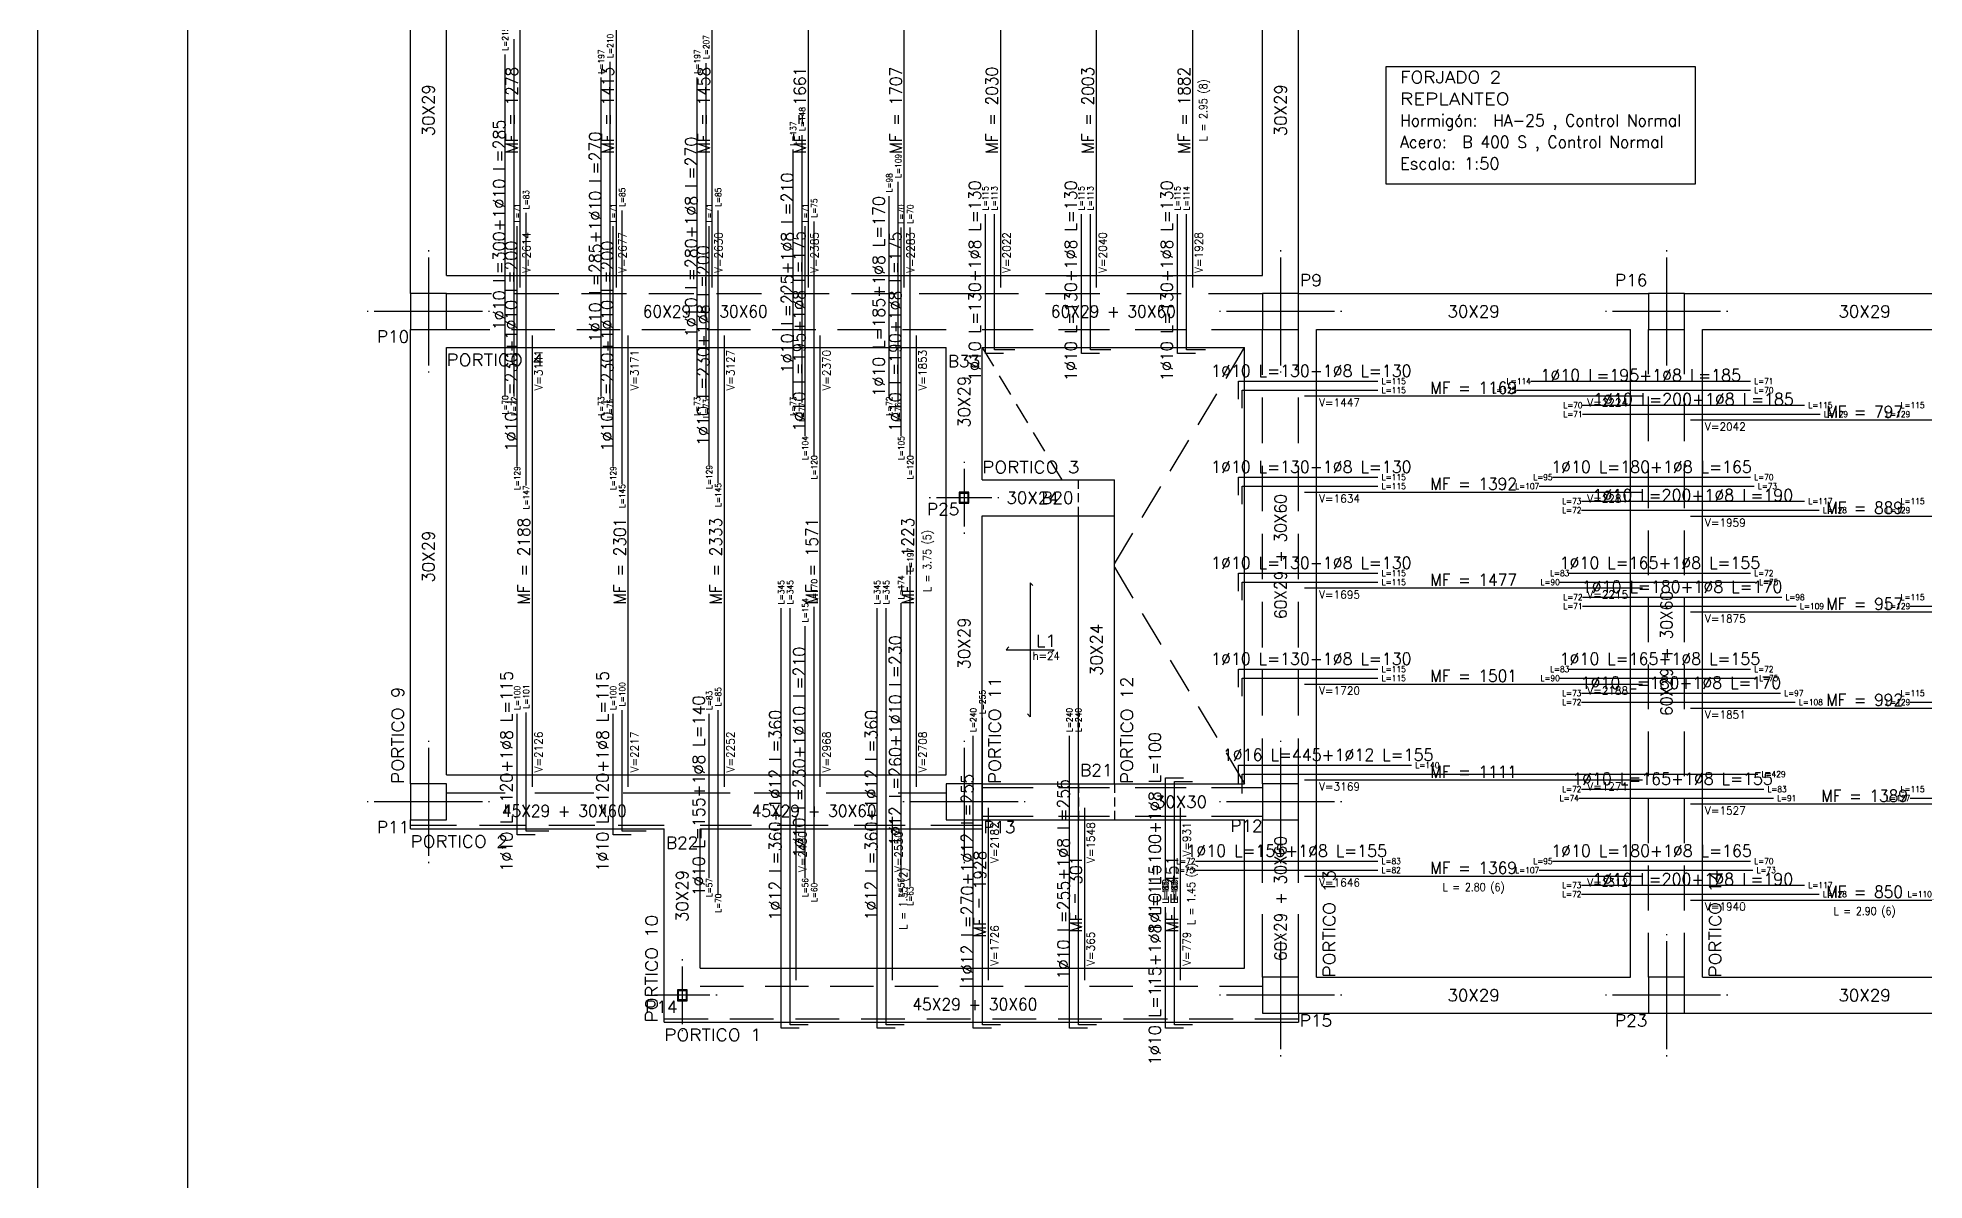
# Model space of a CAD drawing. Header units: millimetres. Extents: x 709.5 to 769, y 350.8 to 392.8.
# Drawn here: x 709.51 to 725.23, y 360.31 to 369.83 of the extents above; entities that cross this region are included whole.
import ezdxf
from ezdxf.enums import TextEntityAlignment as Align

# ---------------------------------------------------------------- set-up
doc = ezdxf.new("R2010")
doc.units = ezdxf.units.MM
doc.linetypes.add('CYPELINEA', pattern=[0])
for name, color, linetype in [('015', 1, 'Continuous'), ('07', 6, 'Continuous'), ('PA_CANTO', 7, 'CYPELINEA'), ('PA_GRAF_HUEC', 7, 'CYPELINEA'), ('PA_GRAF_LOSAS', 7, 'CYPELINEA'), ('PA_NERV_UNI', 7, 'CYPELINEA'), ('PILAR_EJES', 1, 'CYPELINEA'), ('PILAR_RECT', 2, 'CYPELINEA'), ('PILAR_REF', 3, 'CYPELINEA'), ('TABLAS', 1, 'CYPELINEA'), ('UNI_BARRAS', 5, 'CYPELINEA'), ('UNI_CORTANTES', 3, 'CYPELINEA'), ('UNI_DIAM', 3, 'CYPELINEA'), ('UNI_LEXT', 3, 'CYPELINEA'), ('UNI_LONGIT', 3, 'CYPELINEA'), ('UNI_MOMENTOS', 3, 'CYPELINEA'), ('VIG_DIMEN', 3, 'CYPELINEA'), ('VIG_INT_DESC', 6, 'CYPELINEA'), ('VIG_REF_BROCH', 3, 'CYPELINEA'), ('VIG_REF_PORTICOS', 3, 'CYPELINEA'), ('VIGAS', 5, 'CYPELINEA')]:
    doc.layers.add(name, color=color, linetype=linetype)
doc.styles.get("Standard").update_dxf_attribs({"font": 'romans.shx'})

# ---------------------------------------------------------------- blocks, each defined once
blk = doc.blocks.new('A0H')
at = {"layer": '015'}
blk.add_lwpolyline([(-1179, -10), (-1179, 831), (10, 831), (10, -10)], close=True, dxfattribs=at)
at = {"layer": '07'}
blk.add_lwpolyline([(-1154, 0), (-1154, 821), (0, 821), (0, 0)], close=True, dxfattribs=at)

msp = doc.modelspace()

# ---------------------------------------------------------------- linework, layer by layer
at = {"layer": 'PA_GRAF_HUEC'}
for p, q in [((717.379, 367.248), (717.474, 367.091)), ((719.411, 366.99), (719.566, 367.248)), ((717.521, 367.012), (717.616, 366.854)), ((719.179, 366.603), (719.334, 366.861)), ((717.663, 366.775), (717.758, 366.618)), ((717.805, 366.539), (717.9, 366.382)), ((718.946, 366.216), (719.101, 366.474)), ((717.947, 366.303), (718.042, 366.145)), ((718.713, 365.83), (718.868, 366.088)), ((718.481, 365.443), (718.636, 365.701)), ((718.481, 365.416), (718.636, 365.158)), ((718.713, 365.029), (718.868, 364.771)), ((718.946, 364.642), (719.101, 364.384)), ((719.179, 364.255), (719.334, 363.997)), ((719.411, 363.868), (719.566, 363.61))]:
    msp.add_line(p, q, dxfattribs=at)
at = {"layer": 'PA_GRAF_LOSAS'}
for p, q in [((717.78, 365.287), (717.78, 364.169)), ((717.78, 365.287), (717.803, 365.263)), ((717.603, 364.751), (717.579, 364.728)), ((717.579, 364.728), (717.98, 364.728)), ((717.98, 364.728), (717.957, 364.704)), ((717.756, 364.193), (717.78, 364.169))]:
    msp.add_line(p, q, dxfattribs=at)
at = {"layer": 'PA_NERV_UNI'}
for p, q in [((713.531, 367.748), (713.531, 370.701)), ((714.331, 370.701), (714.331, 367.748)), ((715.131, 367.748), (715.131, 370.701)), ((715.931, 370.701), (715.931, 367.748)), ((716.731, 367.748), (716.731, 370.701)), ((717.531, 370.701), (717.531, 367.748)), ((718.331, 367.748), (718.331, 370.701)), ((719.131, 370.701), (719.131, 367.748)), ((713.631, 367.348), (713.631, 363.585)), ((714.431, 363.585), (714.431, 367.348)), ((715.231, 367.348), (715.231, 363.585)), ((716.031, 363.585), (716.031, 367.348)), ((716.831, 367.348), (716.831, 363.585)), ((722.881, 366.841), (720.066, 366.841)), ((726.181, 366.641), (723.281, 366.641)), ((720.066, 366.041), (722.881, 366.041)), ((723.281, 365.841), (726.181, 365.841)), ((722.881, 365.241), (720.066, 365.241)), ((726.181, 365.041), (723.281, 365.041)), ((720.066, 364.441), (722.881, 364.441)), ((723.281, 364.241), (726.181, 364.241)), ((722.881, 363.641), (720.066, 363.641)), ((717.431, 361.973), (717.431, 363.41)), ((718.231, 363.41), (718.231, 361.973)), ((719.031, 361.973), (719.031, 363.41)), ((726.181, 363.441), (723.281, 363.441)), ((715.831, 361.973), (715.831, 363.335)), ((716.631, 363.335), (716.631, 361.973)), ((720.066, 362.841), (722.881, 362.841)), ((723.281, 362.641), (726.181, 362.641))]:
    msp.add_line(p, q, dxfattribs=at)
at = {"layer": 'PILAR_EJES'}
for p, q in [((712.766, 368.058), (712.766, 368.048)), ((712.766, 367.998), (712.766, 367.098)), ((719.866, 368.058), (719.866, 368.048)), ((719.866, 367.998), (719.866, 367.098)), ((723.081, 368.058), (723.081, 368.048)), ((723.081, 367.998), (723.081, 367.098)), ((712.266, 367.548), (712.256, 367.548)), ((713.216, 367.548), (712.316, 367.548)), ((713.276, 367.548), (713.266, 367.548)), ((719.366, 367.548), (719.356, 367.548)), ((720.316, 367.548), (719.416, 367.548)), ((720.376, 367.548), (720.366, 367.548)), ((722.581, 367.548), (722.571, 367.548)), ((723.531, 367.548), (722.631, 367.548)), ((723.591, 367.548), (723.581, 367.548)), ((712.766, 367.048), (712.766, 367.038)), ((719.866, 367.048), (719.866, 367.038)), ((723.081, 367.048), (723.081, 367.038)), ((717.229, 366.295), (717.229, 366.285)), ((717.229, 366.235), (717.229, 365.755)), ((716.949, 365.995), (716.939, 365.995)), ((717.459, 365.995), (716.999, 365.995)), ((717.519, 365.995), (717.509, 365.995)), ((717.229, 365.705), (717.229, 365.695)), ((712.766, 363.97), (712.766, 363.96)), ((712.766, 363.91), (712.766, 363.01)), ((717.229, 363.97), (717.229, 363.96)), ((717.229, 363.91), (717.229, 363.01)), ((719.866, 363.97), (719.866, 363.96)), ((719.866, 363.91), (719.866, 363.01)), ((712.266, 363.46), (712.256, 363.46)), ((713.216, 363.46), (712.316, 363.46)), ((713.276, 363.46), (713.266, 363.46)), ((716.729, 363.46), (716.719, 363.46)), ((717.679, 363.46), (716.779, 363.46)), ((717.739, 363.46), (717.729, 363.46)), ((719.366, 363.46), (719.356, 363.46)), ((720.316, 363.46), (719.416, 363.46)), ((720.376, 363.46), (720.366, 363.46)), ((712.766, 362.96), (712.766, 362.95)), ((717.229, 362.96), (717.229, 362.95)), ((719.866, 362.96), (719.866, 362.95)), ((719.866, 362.358), (719.866, 362.348)), ((719.866, 362.298), (719.866, 361.398)), ((723.081, 362.358), (723.081, 362.348)), ((723.081, 362.298), (723.081, 361.398)), ((714.881, 362.148), (714.881, 362.138)), ((714.881, 362.088), (714.881, 361.608)), ((714.601, 361.848), (714.591, 361.848)), ((715.111, 361.848), (714.651, 361.848)), ((715.171, 361.848), (715.161, 361.848)), ((719.366, 361.848), (719.356, 361.848)), ((720.316, 361.848), (719.416, 361.848)), ((720.376, 361.848), (720.366, 361.848)), ((722.581, 361.848), (722.571, 361.848)), ((723.531, 361.848), (722.631, 361.848)), ((723.591, 361.848), (723.581, 361.848)), ((714.881, 361.558), (714.881, 361.548)), ((719.866, 361.348), (719.866, 361.338)), ((723.081, 361.348), (723.081, 361.338))]:
    msp.add_line(p, q, dxfattribs=at)
at = {"layer": 'PILAR_RECT'}
for p, q in [((712.616, 367.698), (712.616, 367.398)), ((712.916, 367.698), (712.616, 367.698)), ((712.916, 367.398), (712.916, 367.698)), ((719.716, 367.698), (719.716, 367.398)), ((720.016, 367.698), (719.716, 367.698)), ((720.016, 367.398), (720.016, 367.698)), ((722.931, 367.698), (722.931, 367.398)), ((723.231, 367.698), (722.931, 367.698)), ((723.231, 367.398), (723.231, 367.698)), ((712.616, 367.398), (712.916, 367.398)), ((719.716, 367.398), (720.016, 367.398)), ((722.931, 367.398), (723.231, 367.398)), ((712.616, 363.61), (712.616, 363.31)), ((712.916, 363.61), (712.616, 363.61)), ((712.916, 363.31), (712.916, 363.61)), ((717.079, 363.61), (717.079, 363.31)), ((717.379, 363.61), (717.079, 363.61)), ((717.379, 363.31), (717.379, 363.61)), ((719.716, 363.61), (719.716, 363.31)), ((720.016, 363.61), (719.716, 363.61)), ((720.016, 363.31), (720.016, 363.61)), ((712.616, 363.31), (712.916, 363.31)), ((717.079, 363.31), (717.379, 363.31)), ((719.716, 363.31), (720.016, 363.31)), ((719.716, 361.998), (719.716, 361.698)), ((720.016, 361.998), (719.716, 361.998)), ((720.016, 361.698), (720.016, 361.998)), ((722.931, 361.998), (722.931, 361.698)), ((723.231, 361.998), (722.931, 361.998)), ((723.231, 361.698), (723.231, 361.998)), ((719.716, 361.698), (720.016, 361.698)), ((722.931, 361.698), (723.231, 361.698))]:
    msp.add_line(p, q, dxfattribs=at)
for points in [[(717.189, 366.04), (717.189, 365.995), (717.197, 365.995), (717.197, 366.034), (717.261, 366.034), (717.261, 365.995), (717.269, 365.995), (717.269, 366.04), (717.189, 366.04)], [(717.269, 365.95), (717.269, 365.995), (717.261, 365.995), (717.261, 365.956), (717.197, 365.956), (717.197, 365.995), (717.189, 365.995), (717.189, 365.95), (717.269, 365.95)], [(714.841, 361.893), (714.841, 361.848), (714.849, 361.848), (714.849, 361.887), (714.913, 361.887), (714.913, 361.848), (714.921, 361.848), (714.921, 361.893), (714.841, 361.893)], [(714.921, 361.803), (714.921, 361.848), (714.913, 361.848), (714.913, 361.809), (714.849, 361.809), (714.849, 361.848), (714.841, 361.848), (714.841, 361.803), (714.921, 361.803)]]:
    msp.add_lwpolyline(points, dxfattribs=at)
at = {"layer": 'TABLAS'}
for p, q in [((723.321, 369.587), (720.741, 369.587)), ((720.741, 369.587), (720.741, 368.612)), ((723.321, 368.612), (723.321, 369.587)), ((720.741, 368.612), (723.321, 368.612))]:
    msp.add_line(p, q, dxfattribs=at)
at = {"layer": 'UNI_BARRAS'}
for p, q in [((713.481, 366.838), (713.481, 369.818)), ((713.406, 366.848), (713.406, 369.688)), ((714.206, 366.838), (714.206, 369.498)), ((714.281, 366.818), (714.281, 369.628)), ((715.006, 366.838), (715.006, 369.498)), ((715.081, 366.818), (715.081, 369.618)), ((715.881, 366.788), (715.881, 369.018)), ((715.806, 366.838), (715.806, 368.898)), ((716.681, 366.788), (716.681, 368.628)), ((714.381, 366.108), (714.381, 368.388)), ((715.181, 366.118), (715.181, 368.388)), ((716.606, 366.838), (716.606, 368.508)), ((713.506, 366.258), (713.506, 368.258)), ((713.581, 366.098), (713.581, 368.368)), ((714.306, 366.258), (714.306, 368.258)), ((715.106, 366.268), (715.106, 368.258)), ((715.906, 366.508), (715.906, 368.258)), ((715.981, 366.348), (715.981, 368.298)), ((716.706, 366.508), (716.706, 368.248)), ((716.781, 366.348), (716.781, 368.248)), ((717.406, 367.198), (717.406, 368.358)), ((717.481, 367.228), (717.481, 368.358)), ((718.206, 367.198), (718.206, 368.358)), ((718.281, 367.228), (718.281, 368.358)), ((719.006, 367.198), (719.006, 368.358)), ((719.081, 367.228), (719.081, 368.358)), ((717.556, 367.198), (717.406, 367.198)), ((717.651, 367.228), (717.481, 367.228)), ((718.356, 367.198), (718.206, 367.198)), ((718.451, 367.228), (718.281, 367.228)), ((719.156, 367.198), (719.006, 367.198)), ((719.241, 367.228), (719.081, 367.228)), ((719.516, 366.966), (720.676, 366.966)), ((719.516, 366.816), (719.516, 366.966)), ((721.951, 366.966), (723.781, 366.966)), ((719.546, 366.891), (720.676, 366.891)), ((719.546, 366.741), (719.546, 366.891)), ((721.831, 366.891), (723.781, 366.891)), ((722.381, 366.766), (724.231, 366.766)), ((722.381, 366.691), (724.361, 366.691)), ((719.516, 366.166), (720.676, 366.166)), ((719.516, 366.016), (719.516, 366.166)), ((719.546, 366.091), (720.676, 366.091)), ((719.546, 365.941), (719.546, 366.091)), ((722.021, 366.091), (723.811, 366.091)), ((722.131, 366.166), (723.781, 366.166)), ((722.371, 365.966), (724.231, 365.966)), ((722.371, 365.891), (724.351, 365.891)), ((716.781, 362.755), (716.781, 365.345)), ((719.516, 365.366), (720.676, 365.366)), ((719.516, 365.216), (719.516, 365.366)), ((719.546, 365.291), (720.676, 365.291)), ((719.546, 365.141), (719.546, 365.291)), ((722.191, 365.291), (723.821, 365.291)), ((722.271, 365.366), (723.781, 365.366)), ((715.981, 362.785), (715.981, 365.085)), ((716.706, 362.825), (716.706, 365.115)), ((722.381, 365.166), (724.041, 365.166)), ((722.381, 365.091), (724.161, 365.091)), ((725.111, 365.091), (727.081, 365.091)), ((715.706, 361.573), (715.706, 365.075)), ((715.781, 361.603), (715.781, 365.075)), ((715.906, 362.825), (715.906, 364.925)), ((716.506, 361.573), (716.506, 365.075)), ((716.581, 361.603), (716.581, 365.075)), ((719.516, 364.566), (720.676, 364.566)), ((719.516, 364.416), (719.516, 364.566)), ((719.546, 364.491), (720.676, 364.491)), ((719.546, 364.341), (719.546, 364.491)), ((722.191, 364.491), (723.821, 364.491)), ((722.271, 364.566), (723.781, 364.566)), ((722.371, 364.366), (724.031, 364.366)), ((713.506, 363.185), (713.506, 364.195)), ((713.581, 363.215), (713.581, 364.205)), ((714.306, 363.185), (714.306, 364.195)), ((714.381, 363.215), (714.381, 364.225)), ((715.106, 362.825), (715.106, 364.195)), ((715.181, 362.695), (715.181, 364.225)), ((717.381, 361.603), (717.381, 364.16)), ((722.371, 364.291), (724.151, 364.291)), ((725.111, 364.291), (727.081, 364.291)), ((717.306, 361.573), (717.306, 364.01)), ((718.106, 361.573), (718.106, 364.01)), ((718.181, 361.603), (718.181, 364.01)), ((719.516, 363.766), (720.956, 363.766)), ((719.516, 363.616), (719.516, 363.766)), ((719.546, 363.691), (723.841, 363.691)), ((719.546, 363.531), (719.546, 363.691)), ((718.906, 362.8), (718.906, 363.66)), ((718.906, 363.66), (719.056, 363.66)), ((718.981, 362.8), (718.981, 363.63)), ((718.981, 363.63), (719.131, 363.63)), ((722.371, 363.566), (723.891, 363.566)), ((722.351, 363.491), (723.971, 363.491)), ((725.111, 363.491), (727.111, 363.491)), ((713.771, 363.215), (713.581, 363.215)), ((714.581, 363.215), (714.381, 363.215)), ((713.656, 363.185), (713.506, 363.185)), ((714.456, 363.185), (714.306, 363.185)), ((719.146, 362.891), (720.676, 362.891)), ((719.156, 362.966), (720.676, 362.966)), ((722.021, 362.891), (723.801, 362.891)), ((722.131, 362.966), (723.781, 362.966)), ((722.371, 362.766), (724.231, 362.766)), ((718.906, 361.573), (718.906, 362.583)), ((718.981, 361.603), (718.981, 362.583)), ((722.371, 362.691), (724.351, 362.691)), ((715.856, 361.573), (715.706, 361.573)), ((715.931, 361.603), (715.781, 361.603)), ((716.656, 361.573), (716.506, 361.573)), ((716.731, 361.603), (716.581, 361.603)), ((717.456, 361.573), (717.306, 361.573)), ((717.531, 361.603), (717.381, 361.603)), ((718.256, 361.573), (718.106, 361.573)), ((718.331, 361.603), (718.181, 361.603)), ((719.056, 361.573), (718.906, 361.573)), ((719.131, 361.603), (718.981, 361.603))]:
    msp.add_line(p, q, dxfattribs=at)
at = {"layer": 'VIG_INT_DESC'}
for p, q in [((712.916, 367.698), (713.291, 367.698)), ((713.479, 367.698), (713.854, 367.698)), ((714.041, 367.698), (714.416, 367.698)), ((714.604, 367.698), (714.979, 367.698)), ((715.166, 367.698), (715.541, 367.698)), ((715.729, 367.698), (716.104, 367.698)), ((716.291, 367.698), (716.666, 367.698)), ((716.854, 367.698), (717.229, 367.698)), ((717.229, 367.698), (717.681, 367.698)), ((717.907, 367.698), (718.36, 367.698)), ((718.586, 367.698), (719.038, 367.698)), ((719.264, 367.698), (719.716, 367.698)), ((712.916, 367.398), (713.278, 367.398)), ((713.459, 367.398), (713.821, 367.398)), ((714.002, 367.398), (714.364, 367.398)), ((714.545, 367.398), (714.907, 367.398)), ((715.088, 367.398), (715.45, 367.398)), ((715.631, 367.398), (715.993, 367.398)), ((716.174, 367.398), (716.536, 367.398)), ((716.717, 367.398), (717.079, 367.398)), ((717.379, 367.398), (717.804, 367.398)), ((718.016, 367.398), (718.441, 367.398)), ((718.654, 367.398), (719.079, 367.398)), ((719.291, 367.398), (719.716, 367.398)), ((719.716, 367.019), (719.716, 367.398)), ((720.016, 367.019), (720.016, 367.398)), ((722.931, 367.026), (722.931, 367.398)), ((723.231, 367.026), (723.231, 367.398)), ((719.716, 366.451), (719.716, 366.83)), ((720.016, 366.451), (720.016, 366.83)), ((722.931, 366.467), (722.931, 366.839)), ((723.231, 366.467), (723.231, 366.839)), ((719.716, 365.883), (719.716, 366.262)), ((720.016, 365.883), (720.016, 366.262)), ((722.931, 365.908), (722.931, 366.281)), ((723.231, 365.908), (723.231, 366.281)), ((722.931, 365.35), (722.931, 365.722)), ((723.231, 365.35), (723.231, 365.722)), ((719.716, 365.315), (719.716, 365.694)), ((720.016, 365.315), (720.016, 365.694)), ((719.716, 364.747), (719.716, 365.126)), ((720.016, 364.747), (720.016, 365.126)), ((722.931, 364.791), (722.931, 365.163)), ((723.231, 364.791), (723.231, 365.163)), ((719.716, 364.179), (719.716, 364.557)), ((720.016, 364.179), (720.016, 364.557)), ((722.931, 364.232), (722.931, 364.605)), ((723.231, 364.232), (723.231, 364.605)), ((719.716, 363.61), (719.716, 363.989)), ((720.016, 363.61), (720.016, 363.989)), ((722.931, 363.674), (722.931, 364.046)), ((723.231, 363.674), (723.231, 364.046)), ((712.916, 363.535), (713.407, 363.535)), ((713.653, 363.535), (714.144, 363.535)), ((714.39, 363.535), (714.881, 363.535)), ((714.881, 363.535), (715.28, 363.535)), ((715.48, 363.535), (715.88, 363.535)), ((716.08, 363.535), (716.479, 363.535)), ((716.679, 363.535), (717.079, 363.535)), ((717.379, 363.58), (717.804, 363.58)), ((718.016, 363.58), (718.441, 363.58)), ((718.654, 363.58), (719.079, 363.58)), ((719.291, 363.58), (719.716, 363.58)), ((722.931, 363.115), (722.931, 363.488)), ((723.231, 363.115), (723.231, 363.488)), ((712.616, 363.265), (713.001, 363.265)), ((713.193, 363.265), (713.577, 363.265)), ((713.77, 363.265), (714.154, 363.265)), ((714.346, 363.265), (714.731, 363.265)), ((715.031, 363.265), (715.458, 363.265)), ((715.671, 363.265), (716.098, 363.265)), ((716.312, 363.265), (716.739, 363.265)), ((716.952, 363.265), (717.379, 363.265)), ((717.379, 363.34), (717.804, 363.34)), ((718.016, 363.34), (718.441, 363.34)), ((718.654, 363.34), (719.079, 363.34)), ((719.291, 363.34), (719.716, 363.34)), ((719.716, 362.785), (719.716, 363.31)), ((720.016, 362.785), (720.016, 363.31)), ((722.931, 362.556), (722.931, 362.929)), ((723.231, 362.556), (723.231, 362.929)), ((719.716, 361.998), (719.716, 362.523)), ((720.016, 361.998), (720.016, 362.523)), ((722.931, 361.998), (722.931, 362.37)), ((723.231, 361.998), (723.231, 362.37)), ((715.031, 361.923), (715.391, 361.923)), ((715.572, 361.923), (715.932, 361.923)), ((716.112, 361.923), (716.473, 361.923)), ((716.653, 361.923), (717.013, 361.923)), ((717.193, 361.923), (717.554, 361.923)), ((717.734, 361.923), (718.094, 361.923)), ((718.275, 361.923), (718.635, 361.923)), ((718.815, 361.923), (719.176, 361.923)), ((719.356, 361.923), (719.716, 361.923)), ((714.731, 361.653), (715.096, 361.653)), ((715.278, 361.653), (715.642, 361.653)), ((715.825, 361.653), (716.189, 361.653)), ((716.371, 361.653), (716.736, 361.653)), ((716.918, 361.653), (717.283, 361.653)), ((717.465, 361.653), (717.829, 361.653)), ((718.012, 361.653), (718.376, 361.653)), ((718.558, 361.653), (718.923, 361.653)), ((719.105, 361.653), (719.47, 361.653)), ((719.652, 361.653), (720.016, 361.653))]:
    msp.add_line(p, q, dxfattribs=at)
at = {"layer": 'VIGAS'}
for p, q in [((712.616, 367.698), (712.616, 370.751)), ((720.016, 367.698), (720.016, 370.751)), ((712.916, 367.848), (712.916, 370.601)), ((719.716, 367.848), (719.716, 370.601)), ((712.916, 367.848), (717.229, 367.848)), ((717.229, 367.848), (719.716, 367.848)), ((720.016, 367.698), (722.931, 367.698)), ((723.231, 367.698), (726.231, 367.698)), ((712.616, 363.61), (712.616, 367.398)), ((720.166, 367.398), (722.781, 367.398)), ((720.166, 363.46), (720.166, 367.398)), ((722.781, 361.998), (722.781, 367.398)), ((723.381, 361.998), (723.381, 367.398)), ((723.381, 367.398), (726.081, 367.398)), ((712.916, 367.248), (717.079, 367.248)), ((712.916, 363.685), (712.916, 367.248)), ((717.079, 365.995), (717.079, 367.248)), ((717.379, 367.248), (719.566, 367.248)), ((717.379, 366.145), (717.379, 367.248)), ((719.566, 363.61), (719.566, 367.248)), ((717.379, 366.145), (718.481, 366.145)), ((718.181, 366.07), (718.181, 366.145)), ((718.181, 365.958), (718.181, 366.033)), ((718.481, 363.61), (718.481, 366.145)), ((717.079, 363.685), (717.079, 365.995)), ((718.181, 365.845), (718.181, 365.92)), ((717.379, 363.61), (717.379, 365.845)), ((717.379, 365.845), (718.481, 365.845)), ((718.181, 363.61), (718.181, 365.845)), ((712.916, 363.685), (714.881, 363.685)), ((714.881, 363.685), (717.079, 363.685)), ((717.379, 363.61), (719.566, 363.61)), ((718.181, 363.61), (718.181, 363.535)), ((718.481, 363.61), (718.481, 363.535)), ((718.181, 363.498), (718.181, 363.423)), ((718.181, 363.385), (718.181, 363.31)), ((718.481, 363.498), (718.481, 363.423)), ((718.481, 363.385), (718.481, 363.31)), ((720.166, 361.998), (720.166, 363.46)), ((712.616, 363.235), (712.616, 363.31)), ((712.616, 363.235), (714.731, 363.235)), ((714.731, 361.623), (714.731, 363.235)), ((715.031, 362.073), (715.031, 363.235)), ((715.031, 363.235), (717.379, 363.235)), ((717.379, 363.31), (719.566, 363.31)), ((717.379, 363.31), (717.379, 363.235)), ((719.566, 362.073), (719.566, 363.31)), ((715.031, 362.073), (719.566, 362.073)), ((720.166, 361.998), (722.781, 361.998)), ((723.381, 361.998), (726.081, 361.998)), ((714.731, 361.623), (720.016, 361.623)), ((720.016, 361.698), (722.931, 361.698)), ((720.016, 361.698), (720.016, 361.623)), ((723.231, 361.698), (726.231, 361.698))]:
    msp.add_line(p, q, dxfattribs=at)

# ---------------------------------------------------------------- block references
at = {"linetype": 'Continuous', "xscale": 0.05000000000001137, "yscale": 0.05000000000001137, "zscale": 0.05}
msp.add_blockref('A0H', (768.462, 351.284), dxfattribs=at)

# ---------------------------------------------------------------- texts
at = {"layer": 'PA_CANTO', "color": 7}
for s, height, width, p, p2 in [('L1', 0.1, 1.26, (717.829, 364.753), (717.997, 364.753)), ('h=24', 0.0667, 0.857925, (717.8, 364.644), (718.026, 364.644))]:
    msp.add_text(s, height=height, dxfattribs=dict(at, width=width)).set_placement(p, p2, align=Align.FIT)
at = {"layer": 'PILAR_REF'}
for s, width, p, p2 in [('P9', 1.047162, (720.026, 367.758), (720.211, 367.758)), ('P16', 0.972155, (722.652, 367.758), (722.921, 367.758)), ('P10', 0.972155, (712.338, 367.288), (712.606, 367.288)), ('P25', 0.972155, (716.92, 365.85), (717.189, 365.85)), ('P11', 1.084327, (712.338, 363.2), (712.606, 363.2)), ('P13', 0.972155, (717.389, 363.2), (717.657, 363.2)), ('P12', 0.972155, (719.448, 363.21), (719.716, 363.21)), ('P14', 0.955678, (714.572, 361.703), (714.841, 361.703)), ('P15', 0.972155, (720.026, 361.588), (720.295, 361.588)), ('P23', 0.972155, (722.652, 361.588), (722.921, 361.588))]:
    msp.add_text(s, height=0.1, dxfattribs=dict(at, width=width)).set_placement(p, p2, align=Align.FIT)
at = {"layer": 'TABLAS'}
for s, width, p, p2 in [('FORJADO 2', 1.005852, (720.861, 369.45), (721.704, 369.45)), ('REPLANTEO', 1.113488, (720.861, 369.27), (721.773, 369.27)), ('Hormigón:  HA-25 , Control Normal', 0.821739, (720.861, 369.09), (723.201, 369.09)), ('Acero:  B 400 S , Control Normal', 0.805122, (720.861, 368.91), (723.054, 368.91)), ('Escala: 1:50', 0.879773, (720.861, 368.73), (721.69, 368.73))]:
    msp.add_text(s, height=0.1, dxfattribs=dict(at, width=width)).set_placement(p, p2, align=Align.FIT)
at = {"layer": 'UNI_CORTANTES'}
for s, width, p, p2 in [('V=2614', 0.87938, (713.617, 367.868), (713.617, 368.209)), ('V=2677', 0.886647, (714.417, 367.868), (714.417, 368.209)), ('V=2630', 0.886647, (715.217, 367.868), (715.217, 368.209)), ('V=2385', 0.886647, (716.017, 367.868), (716.017, 368.209)), ('V=2283', 0.886647, (716.817, 367.868), (716.817, 368.209)), ('V=2022', 0.886647, (717.617, 367.868), (717.617, 368.209)), ('V=2040', 0.886647, (718.417, 367.868), (718.417, 368.209)), ('V=1928', 0.886647, (719.217, 367.868), (719.217, 368.209)), ('V=3141', 0.932907, (713.717, 366.888), (713.717, 367.228)), ('V=3171', 0.932907, (714.517, 366.888), (714.517, 367.228)), ('V=3127', 0.886647, (715.317, 366.888), (715.317, 367.228)), ('V=2370', 0.886647, (716.117, 366.888), (716.117, 367.228)), ('V=1853', 0.886647, (716.917, 366.888), (716.917, 367.228)), ('V=2126', 0.886647, (713.717, 363.705), (713.717, 364.046)), ('V=2217', 0.886647, (714.517, 363.705), (714.517, 364.046)), ('V=2252', 0.886647, (715.317, 363.705), (715.317, 364.046)), ('V=2968', 0.886647, (716.117, 363.705), (716.117, 364.046)), ('V=2708', 0.886647, (716.917, 363.705), (716.917, 364.046)), ('V=2430', 0.886647, (715.917, 362.875), (715.917, 363.215)), ('V=2550', 0.886647, (716.717, 362.875), (716.717, 363.215)), ('V=2182', 0.886647, (717.517, 362.95), (717.517, 363.29)), ('V=1548', 0.886647, (718.317, 362.95), (718.317, 363.29)), ('V=931', 0.946895, (719.117, 363.005), (719.117, 363.29)), ('V=1726', 0.886647, (717.517, 362.093), (717.517, 362.433)), ('V=365', 0.890643, (718.317, 362.093), (718.317, 362.378)), ('V=779', 0.89955, (719.117, 362.093), (719.117, 362.378))]:
    msp.add_text(s, height=0.0667, rotation=90, dxfattribs=dict(at, width=width)).set_placement(p, p2, align=Align.FIT)
for s, width, p, p2 in [('V=1447', 0.886647, (720.186, 366.754), (720.527, 366.754)), ('V=2224', 0.87938, (722.42, 366.754), (722.761, 366.754)), ('V=2042', 0.886647, (723.401, 366.554), (723.741, 366.554)), ('V=1634', 0.87938, (720.186, 365.954), (720.527, 365.954)), ('V=2281', 0.932907, (722.42, 365.954), (722.761, 365.954)), ('V=1959', 0.894036, (723.401, 365.754), (723.741, 365.754)), ('V=1695', 0.886647, (720.186, 365.154), (720.527, 365.154)), ('V=2215', 0.886647, (722.42, 365.154), (722.761, 365.154)), ('V=1875', 0.886647, (723.401, 364.954), (723.741, 364.954)), ('V=1720', 0.886647, (720.186, 364.354), (720.527, 364.354)), ('V=2188', 0.886647, (722.42, 364.354), (722.761, 364.354)), ('V=1851', 0.932907, (723.401, 364.154), (723.741, 364.154)), ('V=3169', 0.894036, (720.186, 363.554), (720.527, 363.554)), ('V=1271', 0.932907, (722.42, 363.554), (722.761, 363.554)), ('V=1527', 0.886647, (723.401, 363.354), (723.741, 363.354)), ('V=1646', 0.886647, (720.186, 362.754), (720.527, 362.754)), ('V=2312', 0.886647, (722.42, 362.754), (722.761, 362.754)), ('V=1940', 0.886647, (723.401, 362.554), (723.741, 362.554))]:
    msp.add_text(s, height=0.0667, dxfattribs=dict(at, width=width)).set_placement(p, p2, align=Align.FIT)
at = {"layer": 'UNI_DIAM'}
for s, width, p, p2 in [('1%%c10 L=300+1%%c10 L=285', 0.859091, (713.406, 367.391), (713.406, 369.146)), ('1%%c10 L=285+1%%c10 L=270', 0.859091, (714.206, 367.291), (714.206, 369.046)), ('1%%c10 L=280+1%%c8 L=270', 0.857971, (715.006, 367.333), (715.006, 369.004)), ('1%%c10 L=225+1%%c8 L=210', 0.857971, (715.806, 367.033), (715.806, 368.704)), ('1%%c10 L=130+1%%c8 L=130', 0.857971, (717.368, 366.968), (717.368, 368.639)), ('1%%c10 L=130+1%%c8 L=130', 0.857971, (718.168, 366.968), (718.168, 368.639)), ('1%%c10 L=130+1%%c8 L=130', 0.857971, (718.968, 366.968), (718.968, 368.639)), ('1%%c10 L=185+1%%c8 L=170', 0.857971, (716.568, 366.838), (716.568, 368.509)), ('1%%c10 L=230+1%%c10 L=200', 0.859091, (713.506, 366.381), (713.506, 368.136)), ('1%%c10 L=230+1%%c10 L=200', 0.859091, (714.306, 366.381), (714.306, 368.136)), ('1%%c10 L=230+1%%c8 L=200', 0.857971, (715.106, 366.428), (715.106, 368.099)), ('1%%c10 L=195+1%%c8 L=175', 0.857971, (715.906, 366.548), (715.906, 368.219)), ('1%%c10 L=190+1%%c8 L=175', 0.857971, (716.706, 366.543), (716.706, 368.214)), ('1%%c12 L=260+1%%c10 L=230', 0.859091, (716.706, 363.093), (716.706, 364.848)), ('1%%c10 L=230+1%%c10 L=210', 0.859091, (715.906, 362.998), (715.906, 364.753)), ('1%%c10 L=120+1%%c8 L=115', 0.857971, (713.468, 362.88), (713.468, 364.551)), ('1%%c10 L=120+1%%c8 L=115', 0.857971, (714.268, 362.88), (714.268, 364.551)), ('1%%c10 L=155+1%%c8 L=140', 0.857971, (715.068, 362.675), (715.068, 364.346)), ('1%%c12 L=360+1%%c12 L=360', 0.859091, (715.706, 362.472), (715.706, 364.227)), ('1%%c12 L=360+1%%c12 L=360', 0.859091, (716.506, 362.472), (716.506, 364.227)), ('1%%c10 L=100+1%%c8 L=100', 0.857971, (718.868, 362.37), (718.868, 364.041)), ('1%%c12 L=270+1%%c12 L=255', 0.859091, (717.306, 361.939), (717.306, 363.694)), ('1%%c10 L=255+1%%c8 L=255', 0.857971, (718.106, 361.981), (718.106, 363.652)), ('1%%c10 L=115+1%%c8 L=115', 0.857971, (718.868, 361.267), (718.868, 362.938))]:
    msp.add_text(s, height=0.1, rotation=90, dxfattribs=dict(at, width=width)).set_placement(p, p2, align=Align.FIT)
for s, width, p, p2 in [('1%%c10 L=130+1%%c8 L=130', 0.857971, (719.286, 367.003), (720.957, 367.003)), ('1%%c10 L=195+1%%c8 L=185', 0.857971, (722.03, 366.966), (723.701, 366.966)), ('1%%c10 L=200+1%%c8 L=185', 0.857971, (722.47, 366.766), (724.141, 366.766)), ('1%%c10 L=130+1%%c8 L=130', 0.857971, (719.286, 366.203), (720.957, 366.203)), ('1%%c10 L=180+1%%c8 L=165', 0.857971, (722.12, 366.203), (723.791, 366.203)), ('1%%c10 L=200+1%%c8 L=190', 0.857971, (722.465, 365.966), (724.136, 365.966)), ('1%%c10 L=130+1%%c8 L=130', 0.857971, (719.286, 365.403), (720.957, 365.403)), ('1%%c10 L=165+1%%c8 L=155', 0.857971, (722.19, 365.403), (723.861, 365.403)), ('1%%c10 L=180+1%%c8 L=170', 0.857971, (722.375, 365.203), (724.046, 365.203)), ('1%%c10 L=130+1%%c8 L=130', 0.857971, (719.286, 364.603), (720.957, 364.603)), ('1%%c10 L=165+1%%c8 L=155', 0.857971, (722.19, 364.603), (723.861, 364.603)), ('1%%c10 L=180+1%%c8 L=170', 0.857971, (722.365, 364.403), (724.036, 364.403)), ('1%%c16 L=445+1%%c12 L=155', 0.859091, (719.384, 363.803), (721.139, 363.803)), ('1%%c10 L=165+1%%c8 L=155', 0.857971, (722.295, 363.603), (723.966, 363.603)), ('1%%c10 L=155+1%%c8 L=155', 0.857971, (719.081, 363.003), (720.752, 363.003)), ('1%%c10 L=180+1%%c8 L=165', 0.857971, (722.12, 363.003), (723.791, 363.003)), ('1%%c10 L=200+1%%c8 L=190', 0.857971, (722.465, 362.766), (724.136, 362.766))]:
    msp.add_text(s, height=0.1, dxfattribs=dict(at, width=width)).set_placement(p, p2, align=Align.FIT)
at = {"layer": 'UNI_LEXT'}
for s, width, p, p2 in [(' L=215', 0.807025, (713.431, 369.688), (713.431, 369.921)), (' L=210', 0.807025, (714.306, 369.628), (714.306, 369.861)), (' L=207', 0.807025, (715.106, 369.618), (715.106, 369.851)), (' L=197', 0.807025, (714.231, 369.498), (714.231, 369.731)), (' L=197', 0.807025, (715.031, 369.498), (715.031, 369.731)), (' L=148', 0.807025, (715.906, 369.018), (715.906, 369.251)), (' L=137', 0.807025, (715.831, 368.898), (715.831, 369.131)), (' L=109', 0.81375, (716.706, 368.628), (716.706, 368.861)), (' L=83', 0.792178, (713.606, 368.368), (713.606, 368.559)), (' L=85', 0.792178, (714.406, 368.388), (714.406, 368.579)), (' L=85', 0.792178, (715.206, 368.388), (715.206, 368.579)), (' L=98', 0.792178, (716.631, 368.508), (716.631, 368.699)), (' L=115', 0.807025, (717.431, 368.358), (717.431, 368.591)), (' L=113', 0.807025, (717.506, 368.358), (717.506, 368.591)), (' L=115', 0.807025, (718.231, 368.358), (718.231, 368.591)), (' L=113', 0.807025, (718.306, 368.358), (718.306, 368.591)), (' L=115', 0.807025, (719.031, 368.358), (719.031, 368.591)), (' L=114', 0.80041, (719.106, 368.358), (719.106, 368.591)), (' L=71', 0.842211, (713.531, 368.258), (713.531, 368.449)), (' L=71', 0.842211, (714.331, 368.258), (714.331, 368.449)), (' L=71', 0.842211, (715.131, 368.258), (715.131, 368.449)), (' L=71', 0.842211, (715.931, 368.258), (715.931, 368.449)), (' L=75', 0.792178, (716.006, 368.298), (716.006, 368.489)), (' L=70', 0.792178, (716.731, 368.248), (716.731, 368.439)), (' L=70', 0.792178, (716.806, 368.248), (716.806, 368.439)), (' L=70', 0.792178, (713.431, 366.658), (713.431, 366.848)), (' L=72', 0.792178, (713.506, 366.648), (713.506, 366.838)), (' L=73', 0.792178, (714.231, 366.648), (714.231, 366.838)), (' L=75', 0.792178, (714.306, 366.628), (714.306, 366.818)), (' L=73', 0.792178, (715.031, 366.648), (715.031, 366.838)), (' L=73', 0.792178, (715.106, 366.628), (715.106, 366.818)), (' L=73', 0.792178, (715.831, 366.648), (715.831, 366.838)), (' L=72', 0.792178, (716.631, 366.648), (716.631, 366.838)), (' L=77', 0.792178, (715.906, 366.598), (715.906, 366.788)), (' L=76', 0.792178, (716.706, 366.598), (716.706, 366.788)), (' L=104', 0.80041, (715.931, 366.276), (715.931, 366.508)), (' L=105', 0.807025, (716.731, 366.276), (716.731, 366.508)), (' L=120', 0.807025, (716.006, 366.116), (716.006, 366.348)), (' L=120', 0.807025, (716.806, 366.116), (716.806, 366.348)), (' L=129', 0.81375, (713.531, 366.026), (713.531, 366.258)), (' L=129', 0.81375, (714.331, 366.026), (714.331, 366.258)), (' L=129', 0.81375, (715.131, 366.036), (715.131, 366.268)), (' L=147', 0.807025, (713.606, 365.866), (713.606, 366.098)), (' L=145', 0.807025, (714.406, 365.876), (714.406, 366.108)), (' L=145', 0.807025, (715.206, 365.886), (715.206, 366.118)), (' L=197', 0.807025, (716.806, 365.345), (716.806, 365.578)), (' L=345', 0.807025, (715.731, 365.075), (715.731, 365.308)), (' L=345', 0.807025, (715.806, 365.075), (715.806, 365.308)), (' L=170', 0.807025, (716.006, 365.085), (716.006, 365.318)), (' L=345', 0.807025, (716.531, 365.075), (716.531, 365.308)), (' L=345', 0.807025, (716.606, 365.075), (716.606, 365.308)), (' L=174', 0.80041, (716.731, 365.115), (716.731, 365.348)), (' L=154', 0.80041, (715.931, 364.925), (715.931, 365.158)), (' L=100', 0.807025, (714.406, 364.225), (714.406, 364.458)), (' L=100', 0.807025, (713.531, 364.195), (713.531, 364.428)), (' L=101', 0.84913, (713.606, 364.205), (713.606, 364.438)), (' L=100', 0.807025, (714.331, 364.195), (714.331, 364.428)), (' L=83', 0.792178, (715.131, 364.195), (715.131, 364.386)), (' L=85', 0.792178, (715.206, 364.225), (715.206, 364.416)), (' L=255', 0.807025, (717.406, 364.16), (717.406, 364.393)), (' L=240', 0.807025, (717.331, 364.01), (717.331, 364.243)), (' L=240', 0.807025, (718.131, 364.01), (718.131, 364.243)), (' L=240', 0.807025, (718.206, 364.01), (718.206, 364.243)), (' L=57', 0.792178, (715.131, 362.635), (715.131, 362.825)), (' L=56', 0.792178, (715.931, 362.635), (715.931, 362.825)), (' L=60', 0.792178, (716.006, 362.595), (716.006, 362.785)), (' L=56', 0.792178, (716.731, 362.635), (716.731, 362.825)), (' L=63', 0.792178, (716.806, 362.565), (716.806, 362.755)), (' L=100', 0.807025, (718.931, 362.583), (718.931, 362.815)), (' L=85', 0.792178, (718.931, 362.61), (718.931, 362.8)), (' L=100', 0.807025, (719.006, 362.583), (719.006, 362.815)), (' L=85', 0.792178, (719.006, 362.61), (719.006, 362.8)), (' L=70', 0.792178, (715.206, 362.505), (715.206, 362.695))]:
    msp.add_text(s, height=0.05, rotation=90, dxfattribs=dict(at, width=width)).set_placement(p, p2, align=Align.FIT)
for s, width, p, p2 in [(' L=115', 0.807025, (720.676, 366.941), (720.909, 366.941)), (' L=114', 0.80041, (721.718, 366.941), (721.951, 366.941)), (' L=71', 0.842211, (723.781, 366.941), (723.971, 366.941)), (' L=115', 0.807025, (720.676, 366.866), (720.909, 366.866)), (' L=125', 0.807025, (721.598, 366.866), (721.831, 366.866)), (' L=70', 0.792178, (723.781, 366.866), (723.971, 366.866)), (' L=70', 0.792178, (722.19, 366.741), (722.381, 366.741)), (' L=71', 0.842211, (722.19, 366.666), (722.381, 366.666)), (' L=115', 0.807025, (724.231, 366.741), (724.463, 366.741)), (' L=129', 0.81375, (724.361, 366.666), (724.593, 366.666)), (' L=129', 0.81375, (724.878, 366.666), (725.111, 366.666)), (' L=115', 0.807025, (724.998, 366.741), (725.231, 366.741)), (' L=115', 0.807025, (720.676, 366.141), (720.909, 366.141)), (' L=95', 0.792178, (721.94, 366.141), (722.131, 366.141)), (' L=70', 0.792178, (723.781, 366.141), (723.971, 366.141)), (' L=115', 0.807025, (720.676, 366.066), (720.909, 366.066)), (' L=107', 0.807025, (721.788, 366.066), (722.021, 366.066)), (' L=73', 0.792178, (723.811, 366.066), (724.001, 366.066)), (' L=73', 0.792178, (722.18, 365.941), (722.371, 365.941)), (' L=72', 0.792178, (722.18, 365.866), (722.371, 365.866)), (' L=117', 0.807025, (724.231, 365.941), (724.463, 365.941)), (' L=128', 0.807025, (724.351, 365.866), (724.583, 365.866)), (' L=129', 0.81375, (724.878, 365.866), (725.111, 365.866)), (' L=115', 0.807025, (724.998, 365.941), (725.231, 365.941)), (' L=115', 0.807025, (720.676, 365.341), (720.909, 365.341)), (' L=115', 0.807025, (720.676, 365.266), (720.909, 365.266)), (' L=90', 0.792178, (722, 365.266), (722.191, 365.266)), (' L=83', 0.792178, (722.08, 365.341), (722.271, 365.341)), (' L=72', 0.792178, (723.781, 365.341), (723.971, 365.341)), (' L=75', 0.792178, (723.821, 365.266), (724.011, 365.266)), (' L=72', 0.792178, (722.19, 365.141), (722.381, 365.141)), (' L=71', 0.842211, (722.19, 365.066), (722.381, 365.066)), (' L=98', 0.792178, (724.041, 365.141), (724.231, 365.141)), (' L=109', 0.81375, (724.161, 365.066), (724.393, 365.066)), (' L=129', 0.81375, (724.878, 365.066), (725.111, 365.066)), (' L=115', 0.807025, (724.998, 365.141), (725.231, 365.141)), (' L=115', 0.807025, (720.676, 364.541), (720.909, 364.541)), (' L=115', 0.807025, (720.676, 364.466), (720.909, 364.466)), (' L=90', 0.792178, (722, 364.466), (722.191, 364.466)), (' L=83', 0.792178, (722.08, 364.541), (722.271, 364.541)), (' L=72', 0.792178, (723.781, 364.541), (723.971, 364.541)), (' L=75', 0.792178, (723.821, 364.466), (724.011, 364.466)), (' L=73', 0.792178, (722.18, 364.341), (722.371, 364.341)), (' L=72', 0.792178, (722.18, 364.266), (722.371, 364.266)), (' L=97', 0.792178, (724.031, 364.341), (724.221, 364.341)), (' L=108', 0.807025, (724.151, 364.266), (724.383, 364.266)), (' L=129', 0.81375, (724.878, 364.266), (725.111, 364.266)), (' L=115', 0.807025, (724.998, 364.341), (725.231, 364.341)), (' L=140', 0.807025, (720.956, 363.741), (721.189, 363.741)), (' L=429', 0.81375, (723.841, 363.666), (724.073, 363.666)), (' L=74', 0.784412, (722.16, 363.466), (722.351, 363.466)), (' L=72', 0.792178, (722.18, 363.541), (722.371, 363.541)), (' L=83', 0.792178, (723.891, 363.541), (724.081, 363.541)), (' L=91', 0.842211, (723.971, 363.466), (724.161, 363.466)), (' L=127', 0.807025, (724.878, 363.466), (725.111, 363.466)), (' L=115', 0.807025, (724.998, 363.541), (725.231, 363.541)), (' L=73', 0.792178, (718.956, 362.866), (719.146, 362.866)), (' L=72', 0.792178, (718.966, 362.941), (719.156, 362.941)), (' L=83', 0.792178, (720.676, 362.941), (720.867, 362.941)), (' L=82', 0.792178, (720.676, 362.866), (720.867, 362.866)), (' L=107', 0.807025, (721.788, 362.866), (722.021, 362.866)), (' L=95', 0.792178, (721.94, 362.941), (722.131, 362.941)), (' L=70', 0.792178, (723.781, 362.941), (723.971, 362.941)), (' L=73', 0.792178, (723.801, 362.866), (723.991, 362.866)), (' L=73', 0.792178, (722.18, 362.741), (722.371, 362.741)), (' L=117', 0.807025, (724.231, 362.741), (724.463, 362.741)), (' L=72', 0.792178, (722.18, 362.666), (722.371, 362.666)), (' L=128', 0.807025, (724.351, 362.666), (724.583, 362.666)), (' L=110', 0.807025, (725.058, 362.666), (725.291, 362.666))]:
    msp.add_text(s, height=0.05, dxfattribs=dict(at, width=width)).set_placement(p, p2, align=Align.FIT)
at = {"layer": 'UNI_LONGIT', "width": 0.739003}
for s, p, p2 in [('L = 2.95 (8)', (719.254, 368.966), (719.254, 369.482)), ('L = 3.75 (5)', (716.954, 365.209), (716.954, 365.725)), ('L = 1.35 (2)', (716.754, 362.396), (716.754, 362.912)), ('L = 1.45 (3)', (719.154, 362.434), (719.154, 362.95))]:
    msp.add_text(s, height=0.06665, rotation=90, dxfattribs=at).set_placement(p, p2, align=Align.FIT)
for s, p, p2 in [('L = 2.80 (6)', (721.216, 362.717), (721.732, 362.717)), ('L = 2.90 (6)', (724.473, 362.517), (724.989, 362.517))]:
    msp.add_text(s, height=0.06665, dxfattribs=at).set_placement(p, p2, align=Align.FIT)
at = {"layer": 'UNI_MOMENTOS'}
for s, width, p, p2 in [('MF = 1278', 0.811925, (713.511, 368.863), (713.511, 369.586)), ('MF = 1413', 0.811925, (714.311, 368.863), (714.311, 369.586)), ('MF = 1458', 0.811925, (715.111, 368.863), (715.111, 369.586)), ('MF = 1661', 0.83884, (715.911, 368.863), (715.911, 369.586)), ('MF = 1707', 0.811925, (716.711, 368.863), (716.711, 369.586)), ('MF = 2030', 0.811925, (717.511, 368.863), (717.511, 369.586)), ('MF = 2003', 0.811925, (718.311, 368.863), (718.311, 369.586)), ('MF = 1882', 0.811925, (719.111, 368.863), (719.111, 369.586)), ('MF = 2188', 0.811925, (713.611, 365.105), (713.611, 365.828)), ('MF = 2301', 0.83884, (714.411, 365.105), (714.411, 365.828)), ('MF = 2333', 0.811925, (715.211, 365.105), (715.211, 365.828)), ('MF = 1571', 0.83884, (716.011, 365.105), (716.011, 365.828)), ('MF = 1223', 0.811925, (716.811, 365.105), (716.811, 365.828)), ('MF = 1928', 0.811925, (717.411, 362.33), (717.411, 363.053)), ('MF = 301', 0.833478, (718.211, 362.372), (718.211, 363.011)), ('MF = 451', 0.833478, (719.011, 362.372), (719.011, 363.011))]:
    msp.add_text(s, height=0.1, rotation=90, dxfattribs=dict(at, width=width)).set_placement(p, p2, align=Align.FIT)
for s, width, p, p2 in [('MF = 1169', 0.81629, (721.112, 366.861), (721.835, 366.861)), ('MF = 797', 0.803533, (724.411, 366.661), (725.05, 366.661)), ('MF = 1392', 0.811925, (721.112, 366.061), (721.835, 366.061)), ('MF = 889', 0.808373, (724.411, 365.861), (725.05, 365.861)), ('MF = 1477', 0.811925, (721.112, 365.261), (721.835, 365.261)), ('MF = 957', 0.803533, (724.411, 365.061), (725.05, 365.061)), ('MF = 1501', 0.83884, (721.112, 364.461), (721.835, 364.461)), ('MF = 992', 0.803533, (724.411, 364.261), (725.05, 364.261)), ('MF = 1111', 0.83884, (721.112, 363.661), (721.835, 363.661)), ('MF = 1389', 0.81629, (724.369, 363.461), (725.092, 363.461)), ('MF = 1369', 0.81629, (721.112, 362.861), (721.835, 362.861)), ('MF = 850', 0.803533, (724.411, 362.661), (725.05, 362.661))]:
    msp.add_text(s, height=0.1, dxfattribs=dict(at, width=width)).set_placement(p, p2, align=Align.FIT)
at = {"layer": 'VIG_DIMEN', "color": 3}
for s, rotation, width, p, p2 in [('30X29', 90, 0.951563, (712.816, 369.007), (712.816, 369.442)), ('30X29', 90, 0.951563, (719.916, 369.007), (719.916, 369.442)), ('30X29', 90, 0.951562, (717.279, 366.577), (717.279, 367.012)), ('60X29 + 30X60', 90, 0.824943, (719.916, 364.984), (719.916, 366.025)), ('30X29', 90, 0.951562, (712.816, 365.287), (712.816, 365.722)), ('60X29 + 30X60', 90, 0.824943, (723.131, 364.177), (723.131, 365.218)), ('30X29', 90, 0.951562, (717.279, 364.563), (717.279, 364.998)), ('30X24', 90, 0.932143, (718.381, 364.51), (718.381, 364.945)), ('60X29 + 30X60', 90, 0.824943, (719.916, 362.134), (719.916, 363.175)), ('30X29', 90.0066, 0.951563, (714.931, 362.459), (714.931, 362.894))]:
    msp.add_text(s, height=0.1, rotation=rotation, dxfattribs=dict(at, width=width)).set_placement(p, p2, align=Align.FIT)
for s, width, p, p2 in [('60X29 + 30X60', 0.824943, (714.552, 367.498), (715.593, 367.498)), ('60X29 + 30X60', 0.824943, (717.952, 367.498), (718.993, 367.498)), ('30X29', 0.951562, (721.256, 367.498), (721.691, 367.498)), ('30X29', 0.951563, (724.513, 367.498), (724.948, 367.498)), ('30X24', 0.932143, (717.582, 365.945), (718.017, 365.945)), ('30X30', 0.941753, (718.818, 363.41), (719.253, 363.41)), ('45X29 + 30X60', 0.824943, (713.378, 363.335), (714.419, 363.335)), ('45X29 + 30X60', 0.824943, (715.459, 363.335), (716.5, 363.335)), ('45X29 + 30X60', 0.824943, (716.798, 361.723), (717.839, 361.723)), ('30X29', 0.951562, (721.256, 361.798), (721.691, 361.798)), ('30X29', 0.951563, (724.513, 361.798), (724.948, 361.798))]:
    msp.add_text(s, height=0.1, dxfattribs=dict(at, width=width)).set_placement(p, p2, align=Align.FIT)
at = {"layer": 'VIG_REF_BROCH'}
for s, width, p, p2 in [('B33', 0.972155, (717.094, 367.083), (717.363, 367.083)), ('B20', 0.972155, (717.872, 365.945), (718.141, 365.945)), ('B21', 1.084327, (718.196, 363.675), (718.465, 363.675)), ('B22', 0.972155, (714.746, 363.07), (715.015, 363.07))]:
    msp.add_text(s, height=0.1, dxfattribs=dict(at, width=width)).set_placement(p, p2, align=Align.FIT)
at = {"layer": 'VIG_REF_PORTICOS', "color": 3}
for s, width, p, p2 in [('PORTICO 4', 1.002441, (712.916, 367.093), (713.728, 367.093)), ('PORTICO 3', 1.008373, (717.379, 366.2), (718.19, 366.2)), ('PORTICO 2', 1.008373, (712.616, 363.08), (713.428, 363.08)), ('PORTICO 1', 1.045491, (714.731, 361.468), (715.542, 361.468))]:
    msp.add_text(s, height=0.1, dxfattribs=dict(at, width=width)).set_placement(p, p2, align=Align.FIT)
for s, rotation, width, p, p2 in [('PORTICO 11', 90, 1.027623, (717.534, 363.61), (717.534, 364.506)), ('PORTICO 12', 90, 0.995, (718.636, 363.61), (718.636, 364.506)), ('PORTICO 9', 90, 1.014375, (712.561, 363.61), (712.561, 364.422)), ('PORTICO 14', 90, 0.989763, (723.536, 361.998), (723.536, 362.893)), ('PORTICO 13', 90, 0.995, (720.321, 361.998), (720.321, 362.893)), ('PORTICO 10', 90.0096, 0.995, (714.676, 361.623), (714.676, 362.518))]:
    msp.add_text(s, height=0.1, rotation=rotation, dxfattribs=dict(at, width=width)).set_placement(p, p2, align=Align.FIT)

doc.saveas('drawing.dxf')
